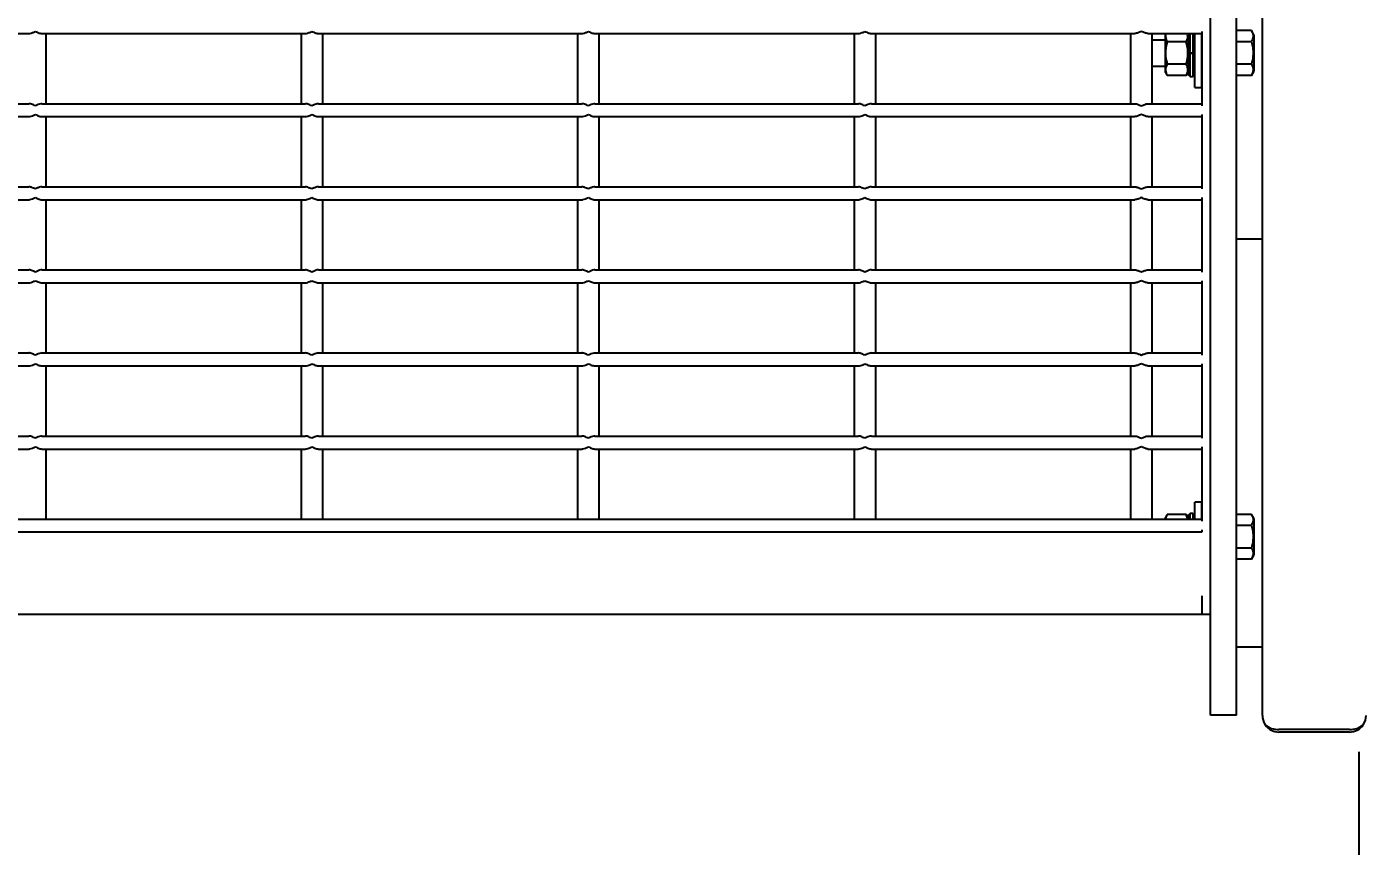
# Model space of a CAD drawing. Header units: millimetres. Extents: x 1293 to 41893, y 1011 to 26911.
# Drawn here: x 16609.7 to 17100.8, y 10582.9 to 10884.1 of the extents above; entities that cross this region are included whole.
import ezdxf

# ---------------------------------------------------------------- set-up
doc = ezdxf.new("R2010")
doc.units = ezdxf.units.MM
doc.header["$LTSCALE"] = 50
doc.layers.add('CAPA_1', color=7, linetype='Continuous')
doc.layers.add('PASILLOS', color=2, linetype='Continuous')
doc.styles.add('SLDTEXTSTYLE0', font='TXT', dxfattribs={"width": 0.75})
doc.dimstyles.new('SLDDIMSTYLE0', dxfattribs={"dimtxt": 100, "dimasz": 100, "dimexe": 0, "dimexo": 0.0625, "dimgap": 25, "dimtad": 2, "dimdec": 0, "dimrnd": 1e-09, "dimzin": 12, "dimdsep": 46, "dimtxsty": 'SLDTEXTSTYLE0', "dimsah": 1, "dimcen": 0.09, "dimadec": 0, "dimazin": 3, "dimtfac": 1, "dimtdec": 0, "dimtofl": 0, "dimtmove": 0, "dimatfit": 3, "dimfxl": 1, "dimfrac": 2, "dimtolj": 1, "dimtzin": 12, "dimarcsym": 0})

# ---------------------------------------------------------------- blocks, each defined once
blk = doc.blocks.new('_D_15')
at = {"layer": 'CAPA_1', "transparency": 16777216}
for p, q in [((16228.11, 10617.65), (16228.11, 10372.04)), ((17099.16, 10617.65), (17099.16, 10372.04)), ((16228.11, 10422.04), (17099.16, 10422.04))]:
    blk.add_line(p, q, dxfattribs=at)
for points in [[(16228.11, 10422.04), (16328.11, 10406.66), (16328.11, 10437.42)], [(17099.16, 10422.04), (16999.16, 10437.42), (16999.16, 10406.66)]]:
    blk.add_solid(points, dxfattribs=at)
at = {"layer": 'CAPA_1', "transparency": 16777216, "char_height": 100, "attachment_point": 1, "style": 'SLDTEXTSTYLE0'}
for s, insert in [('871', (16524.47, 10550.95)), ('*', (16746.14, 10550.95))]:
    blk.add_mtext(s, dxfattribs=dict(at, insert=insert))
blk = doc.blocks.new('_D_16')
at = {"layer": 'CAPA_1', "transparency": 16777216}
for p, q in [((7974.69, 13667.35), (7974.69, 9974.87)), ((18069.94, 13667.83), (18069.94, 9974.87)), ((7974.69, 10024.87), (18069.94, 10024.87))]:
    blk.add_line(p, q, dxfattribs=at)
for points in [[(7974.69, 10024.87), (8074.69, 10009.48), (8074.69, 10040.25)], [(18069.94, 10024.87), (17969.94, 10040.25), (17969.94, 10009.48)]]:
    blk.add_solid(points, dxfattribs=at)
at = {"layer": 'CAPA_1', "transparency": 16777216, "insert": (12837.59, 10153.77), "char_height": 100, "attachment_point": 1, "style": 'SLDTEXTSTYLE0'}
blk.add_mtext('10095', dxfattribs=at)

msp = doc.modelspace()

# ---------------------------------------------------------------- linework, layer by layer
at = {"layer": 'PASILLOS', "linetype": 'Continuous', "lineweight": 25}
for p, q in [((17063.6878232, 10630.9617267), (17063.6878232, 13564.8575629)), ((17044.6378232, 10631.1549312), (17044.6378232, 13425.832389)), ((17054.1628232, 10631.1549312), (17054.1628232, 10964.8657267)), ((16513.6240732, 10881.6298938), (16610.4615732, 10881.6298938)), ((16615.2240732, 10881.6298938), (16712.0615732, 10881.6298938)), ((16616.8115732, 10855.8523938), (16616.8115732, 10881.6298938)), ((16710.4740732, 10881.6298938), (16710.4740732, 10855.8523938)), ((16716.8240732, 10881.6298938), (16813.6615732, 10881.6298938)), ((16718.4115732, 10855.8523938), (16718.4115732, 10881.6298938)), ((16812.0740732, 10881.6298938), (16812.0740732, 10855.8523938)), ((16818.4240732, 10881.6298938), (16915.2615732, 10881.6298938)), ((16820.0115732, 10855.8523938), (16820.0115732, 10881.6298938)), ((16913.6740732, 10881.6298938), (16913.6740732, 10855.8523938)), ((16920.0240732, 10881.6298938), (17016.8615732, 10881.6298938)), ((16921.6115732, 10855.8523938), (16921.6115732, 10881.6298938)), ((17015.2740732, 10881.6298938), (17015.2740732, 10855.8523938)), ((17021.6240732, 10881.6298938), (17041.4678232, 10881.6298938)), ((17023.2115732, 10855.8523938), (17023.2115732, 10881.6298938)), ((17028.0484482, 10879.2148938), (17023.2115732, 10879.2148938)), ((17028.105249, 10881.6298938), (17028.0484482, 10881.5315118)), ((17028.0484482, 10867.3732758), (17028.0484482, 10881.5315118)), ((17035.7092122, 10878.5707453), (17028.7220591, 10878.5707453)), ((17036.3828232, 10881.5315118), (17036.3260223, 10881.6298938)), ((17036.3828232, 10881.6298938), (17036.3828232, 10874.4523938)), ((17037.1765732, 10874.4523938), (17037.1765732, 10881.6298938)), ((17038.1290732, 10881.6298938), (17038.1290732, 10874.4523938)), ((17038.9228232, 10861.7523938), (17038.9228232, 10881.6298938)), ((17041.4628232, 10861.7523938), (17041.4628232, 10881.6298938)), ((17041.4678232, 10879.2148938), (17041.4628232, 10879.2148938)), ((17041.4678232, 10882.4236438), (17041.4678232, 10855.0586438)), ((17059.6622708, 10882.7012858), (17054.1628232, 10882.7012858)), ((17059.6622708, 10878.5768398), (17054.1628232, 10878.5768398)), ((17060.5128232, 10881.2280858), (17059.6622708, 10882.7012858)), ((17060.5128232, 10881.2280858), (17060.5128232, 10874.4523938)), ((17036.3828232, 10874.4523938), (17037.1765732, 10874.4523938)), ((17036.3828232, 10874.4070099), (17037.1765732, 10874.4132599)), ((17036.3828232, 10874.3966527), (17036.3828232, 10874.390691)), ((17036.3828232, 10874.390691), (17036.3828232, 10866.6161438)), ((17037.1765732, 10874.384441), (17036.3828232, 10874.390691)), ((17037.1765732, 10874.4523938), (17038.1290732, 10874.4523938)), ((17038.1290732, 10874.4132599), (17037.1765732, 10874.4132599)), ((17037.1765732, 10865.8223938), (17037.1765732, 10874.384441)), ((17037.1765732, 10874.384441), (17038.1290732, 10874.384441)), ((17038.1290732, 10874.4523938), (17038.9228232, 10874.4523938)), ((17038.1290732, 10874.4132599), (17038.9228232, 10874.4070099)), ((17038.9228232, 10874.390691), (17038.1290732, 10874.384441)), ((17038.1290732, 10874.384441), (17038.1290732, 10865.8223938)), ((17060.5128232, 10874.4523938), (17060.5128232, 10867.6767018)), ((17023.2115732, 10869.6898938), (17028.0484482, 10869.6898938)), ((17035.7092122, 10870.3340423), (17028.7220591, 10870.3340423)), ((17041.4628232, 10869.6898938), (17041.4678232, 10869.6898938)), ((17059.6622708, 10870.3279478), (17054.1628232, 10870.3279478)), ((17028.0484482, 10867.3732758), (17028.727344, 10866.1973938)), ((17035.7039274, 10866.1973938), (17028.727344, 10866.1973938)), ((17035.7039274, 10866.1973938), (17036.3828232, 10867.3732758)), ((17036.3828232, 10866.6161438), (17037.1765732, 10865.8223938)), ((17037.1765732, 10865.8223938), (17038.1290732, 10865.8223938)), ((17038.1290732, 10865.8223938), (17038.9228232, 10866.6161438)), ((17059.6622708, 10866.2035018), (17054.1628232, 10866.2035018)), ((17059.6622708, 10866.2035018), (17060.5128232, 10867.6767018)), ((17038.9228232, 10861.7523938), (17041.4628232, 10861.7523938)), ((16513.6240732, 10855.8523938), (16610.4615732, 10855.8523938)), ((16615.2240732, 10855.8523938), (16712.0615732, 10855.8523938)), ((16716.8240732, 10855.8523938), (16813.6615732, 10855.8523938)), ((16818.4240732, 10855.8523938), (16915.2615732, 10855.8523938)), ((16920.0240732, 10855.8523938), (17016.8615732, 10855.8523938)), ((17021.6240732, 10855.8523938), (17041.4678232, 10855.8523938)), ((16513.6240732, 10851.0898938), (16610.4615732, 10851.0898938)), ((16615.2240732, 10851.0898938), (16712.0615732, 10851.0898938)), ((16616.8115732, 10825.3123938), (16616.8115732, 10851.0898938)), ((16710.4740732, 10851.0898938), (16710.4740732, 10825.3123938)), ((16716.8240732, 10851.0898938), (16813.6615732, 10851.0898938)), ((16718.4115732, 10825.3123938), (16718.4115732, 10851.0898938)), ((16812.0740732, 10851.0898938), (16812.0740732, 10825.3123938)), ((16818.4240732, 10851.0898938), (16915.2615732, 10851.0898938)), ((16820.0115732, 10825.3123938), (16820.0115732, 10851.0898938)), ((16913.6740732, 10851.0898938), (16913.6740732, 10825.3123938)), ((16920.0240732, 10851.0898938), (17016.8615732, 10851.0898938)), ((16921.6115732, 10825.3123938), (16921.6115732, 10851.0898938)), ((17015.2740732, 10851.0898938), (17015.2740732, 10825.3123938)), ((17021.6240732, 10851.0898938), (17041.4678232, 10851.0898938)), ((17023.2115732, 10825.3123938), (17023.2115732, 10851.0898938)), ((17041.4678232, 10851.8836438), (17041.4678232, 10824.5186438)), ((16513.6240732, 10825.3123938), (16610.4615732, 10825.3123938)), ((16615.2240732, 10825.3123938), (16712.0615732, 10825.3123938)), ((16716.8240732, 10825.3123938), (16813.6615732, 10825.3123938)), ((16818.4240732, 10825.3123938), (16915.2615732, 10825.3123938)), ((16920.0240732, 10825.3123938), (17016.8615732, 10825.3123938)), ((17021.6240732, 10825.3123938), (17041.4678232, 10825.3123938)), ((16513.6240732, 10820.5498938), (16610.4615732, 10820.5498938)), ((16615.2240732, 10820.5498938), (16712.0615732, 10820.5498938)), ((16616.8115732, 10794.7723938), (16616.8115732, 10820.5498938)), ((16710.4740732, 10820.5498938), (16710.4740732, 10794.7723938)), ((16716.8240732, 10820.5498938), (16813.6615732, 10820.5498938)), ((16718.4115732, 10794.7723938), (16718.4115732, 10820.5498938)), ((16812.0740732, 10820.5498938), (16812.0740732, 10794.7723938)), ((16818.4240732, 10820.5498938), (16915.2615732, 10820.5498938)), ((16820.0115732, 10794.7723938), (16820.0115732, 10820.5498938)), ((16913.6740732, 10820.5498938), (16913.6740732, 10794.7723938)), ((16920.0240732, 10820.5498938), (17016.8615732, 10820.5498938)), ((16921.6115732, 10794.7723938), (16921.6115732, 10820.5498938)), ((17015.2740732, 10820.5498938), (17015.2740732, 10794.7723938)), ((17021.6240732, 10820.5498938), (17041.4678232, 10820.5498938)), ((17023.2115732, 10794.7723938), (17023.2115732, 10820.5498938)), ((17041.4678232, 10821.3436438), (17041.4678232, 10793.9786438)), ((17054.1628232, 10806.1549312), (17057.3429032, 10806.1549312)), ((17057.3429032, 10806.1549312), (17063.6878232, 10806.1549312)), ((16513.6240732, 10794.7723938), (16610.4615732, 10794.7723938)), ((16615.2240732, 10794.7723938), (16712.0615732, 10794.7723938)), ((16716.8240732, 10794.7723938), (16813.6615732, 10794.7723938)), ((16818.4240732, 10794.7723938), (16915.2615732, 10794.7723938)), ((16920.0240732, 10794.7723938), (17016.8615732, 10794.7723938)), ((17021.6240732, 10794.7723938), (17041.4678232, 10794.7723938)), ((16513.6240732, 10790.0098938), (16610.4615732, 10790.0098938)), ((16615.2240732, 10790.0098938), (16712.0615732, 10790.0098938)), ((16616.8115732, 10764.2323938), (16616.8115732, 10790.0098938)), ((16710.4740732, 10790.0098938), (16710.4740732, 10764.2323938)), ((16716.8240732, 10790.0098938), (16813.6615732, 10790.0098938)), ((16718.4115732, 10764.2323938), (16718.4115732, 10790.0098938)), ((16812.0740732, 10790.0098938), (16812.0740732, 10764.2323938)), ((16818.4240732, 10790.0098938), (16915.2615732, 10790.0098938)), ((16820.0115732, 10764.2323938), (16820.0115732, 10790.0098938)), ((16913.6740732, 10790.0098938), (16913.6740732, 10764.2323938)), ((16920.0240732, 10790.0098938), (17016.8615732, 10790.0098938)), ((16921.6115732, 10764.2323938), (16921.6115732, 10790.0098938)), ((17015.2740732, 10790.0098938), (17015.2740732, 10764.2323938)), ((17021.6240732, 10790.0098938), (17041.4678232, 10790.0098938)), ((17023.2115732, 10764.2323938), (17023.2115732, 10790.0098938)), ((17041.4678232, 10790.8036438), (17041.4678232, 10763.4386438)), ((16513.6240732, 10764.2323938), (16610.4615732, 10764.2323938)), ((16615.2240732, 10764.2323938), (16712.0615732, 10764.2323938)), ((16716.8240732, 10764.2323938), (16813.6615732, 10764.2323938)), ((16818.4240732, 10764.2323938), (16915.2615732, 10764.2323938)), ((16920.0240732, 10764.2323938), (17016.8615732, 10764.2323938)), ((17021.6240732, 10764.2323938), (17041.4678232, 10764.2323938)), ((17041.4678232, 10760.2636438), (17041.4678232, 10732.8986438)), ((16513.6240732, 10759.4698938), (16610.4615732, 10759.4698938)), ((16615.2240732, 10759.4698938), (16712.0615732, 10759.4698938)), ((16616.8115732, 10733.6923938), (16616.8115732, 10759.4698938)), ((16710.4740732, 10759.4698938), (16710.4740732, 10733.6923938)), ((16716.8240732, 10759.4698938), (16813.6615732, 10759.4698938)), ((16718.4115732, 10733.6923938), (16718.4115732, 10759.4698938)), ((16812.0740732, 10759.4698938), (16812.0740732, 10733.6923938)), ((16818.4240732, 10759.4698938), (16915.2615732, 10759.4698938)), ((16820.0115732, 10733.6923938), (16820.0115732, 10759.4698938)), ((16913.6740732, 10759.4698938), (16913.6740732, 10733.6923938)), ((16920.0240732, 10759.4698938), (17016.8615732, 10759.4698938)), ((16921.6115732, 10733.6923938), (16921.6115732, 10759.4698938)), ((17015.2740732, 10759.4698938), (17015.2740732, 10733.6923938)), ((17021.6240732, 10759.4698938), (17041.4678232, 10759.4698938)), ((17023.2115732, 10733.6923938), (17023.2115732, 10759.4698938)), ((16513.6240732, 10733.6923938), (16610.4615732, 10733.6923938)), ((16615.2240732, 10733.6923938), (16712.0615732, 10733.6923938)), ((16716.8240732, 10733.6923938), (16813.6615732, 10733.6923938)), ((16818.4240732, 10733.6923938), (16915.2615732, 10733.6923938)), ((16920.0240732, 10733.6923938), (17016.8615732, 10733.6923938)), ((17021.6240732, 10733.6923938), (17041.4678232, 10733.6923938)), ((16513.6240732, 10728.9298938), (16610.4615732, 10728.9298938)), ((16615.2240732, 10728.9298938), (16712.0615732, 10728.9298938)), ((16616.8115732, 10703.1523938), (16616.8115732, 10728.9298938)), ((16710.4740732, 10728.9298938), (16710.4740732, 10703.1523938)), ((16716.8240732, 10728.9298938), (16813.6615732, 10728.9298938)), ((16718.4115732, 10703.1523938), (16718.4115732, 10728.9298938)), ((16812.0740732, 10728.9298938), (16812.0740732, 10703.1523938)), ((16818.4240732, 10728.9298938), (16915.2615732, 10728.9298938)), ((16820.0115732, 10703.1523938), (16820.0115732, 10728.9298938)), ((16913.6740732, 10728.9298938), (16913.6740732, 10703.1523938)), ((16920.0240732, 10728.9298938), (17016.8615732, 10728.9298938)), ((16921.6115732, 10703.1523938), (16921.6115732, 10728.9298938)), ((17015.2740732, 10728.9298938), (17015.2740732, 10703.1523938)), ((17021.6240732, 10728.9298938), (17041.4678232, 10728.9298938)), ((17023.2115732, 10703.1523938), (17023.2115732, 10728.9298938)), ((17041.4678232, 10729.7236438), (17041.4678232, 10702.3586438)), ((17041.4628232, 10709.3523938), (17038.9228232, 10709.3523938)), ((17038.9228232, 10703.1523938), (17038.9228232, 10709.3523938)), ((17041.4628232, 10703.1523938), (17041.4628232, 10709.3523938)), ((16513.6240732, 10703.1523938), (16610.4615732, 10703.1523938)), ((16610.4615732, 10703.1523938), (16615.2240732, 10703.1523938)), ((16615.2240732, 10703.1523938), (16712.0615732, 10703.1523938)), ((16712.0615732, 10703.1523938), (16716.8240732, 10703.1523938)), ((16716.8240732, 10703.1523938), (16813.6615732, 10703.1523938)), ((16813.6615732, 10703.1523938), (16818.4240732, 10703.1523938)), ((16818.4240732, 10703.1523938), (16915.2615732, 10703.1523938)), ((16915.2615732, 10703.1523938), (16920.0240732, 10703.1523938)), ((16920.0240732, 10703.1523938), (17016.8615732, 10703.1523938)), ((17016.8615732, 10703.1523938), (17021.6240732, 10703.1523938)), ((17021.6240732, 10703.1523938), (17041.4678232, 10703.1523938)), ((17028.727344, 10704.9073938), (17028.0484482, 10703.7315118)), ((17028.0484482, 10703.1523938), (17028.0484482, 10703.7315118)), ((17035.7039274, 10704.9073938), (17028.727344, 10704.9073938)), ((17036.3828232, 10703.7315118), (17035.7039274, 10704.9073938)), ((17036.2860094, 10703.1523938), (17035.7039274, 10704.9073938)), ((17037.1765732, 10705.2823938), (17036.3828232, 10704.4886438)), ((17036.3828232, 10704.4886438), (17036.3828232, 10703.1523938)), ((17038.1290732, 10705.2823938), (17037.1765732, 10705.2823938)), ((17037.1765732, 10703.1523938), (17037.1765732, 10705.2823938)), ((17038.9228232, 10704.4886438), (17038.1290732, 10705.2823938)), ((17038.1290732, 10705.2823938), (17038.1290732, 10703.1523938)), ((17059.6622708, 10704.9012858), (17054.1628232, 10704.9012858)), ((17060.5128232, 10703.4280858), (17059.6622708, 10704.9012858)), ((17060.5128232, 10703.4280858), (17060.5128232, 10696.6523938)), ((17041.4678232, 10698.3898938), (16285.8178232, 10698.3898938)), ((17041.4678232, 10699.1836438), (17041.4678232, 10698.3898938)), ((17059.6622708, 10700.7768398), (17054.1628232, 10700.7768398)), ((17060.5128232, 10696.6523938), (17060.5128232, 10689.8767018)), ((17059.6622708, 10692.5279478), (17054.1628232, 10692.5279478)), ((17059.6622708, 10688.4035018), (17054.1628232, 10688.4035018)), ((17059.6622708, 10688.4035018), (17060.5128232, 10689.8767018)), ((17041.4678232, 10674.9043938), (17041.4678232, 10668.0723938)), ((17041.4678232, 10668.0723938), (16285.8178232, 10668.0723938)), ((17044.6478232, 10668.0723938), (17041.4678232, 10668.0723938)), ((17054.1628232, 10656.1549312), (17057.3429032, 10656.1549312)), ((17057.3429032, 10656.1549312), (17063.6878232, 10656.1549312)), ((17054.1628232, 10631.1549312), (17044.6378232, 10631.1549312)), ((17095.6918232, 10625.8369598), (17069.7838232, 10625.8369598)), ((17095.6918232, 10624.8657267), (17069.7838232, 10624.8657267))]:
    msp.add_line(p, q, dxfattribs=at)
for centre, radius, start, end in [((17069.7838232, 10630.9617267), 6.096, 180, 213.640652783), ((17069.7838232, 10630.9617267), 6.096, 213.640652783, 270), ((17069.4978203, 10633.2490308), 7.4175868, 229.786328259, 272.209723942), ((17095.6918232, 10630.9617267), 6.096, 270, 326.359347217), ((17095.977826, 10633.2490308), 7.4175868, 267.790276058, 310.213671741), ((17095.6918232, 10630.9617267), 6.096, 326.359347217, 0)]:
    msp.add_arc(centre, radius, start, end, dxfattribs=at)
for points, knots in [([(16610.4615732, 10881.6298938), (16610.588376, 10881.6397359), (16611.0042281, 10881.6720134), (16611.8068173, 10881.9642245), (16612.4838178, 10882.2630849), (16612.8389892, 10882.4219291), (16612.8428232, 10882.4236438)], [0, 0, 0, 0, 0.1723614537, 0.5652622384, 0.9953071929, 1, 1, 1, 1]), ([(16612.8428232, 10882.4236438), (16612.846657, 10882.4219292), (16613.3265646, 10882.2073079), (16614.039838, 10881.8889019), (16614.8238008, 10881.6543851), (16615.1249339, 10881.6359598), (16615.2240732, 10881.6298938)], [0, 0, 0, 0, 0.0046971273, 0.5879730074, 0.8643521995, 1, 1, 1, 1]), ([(16712.0615732, 10881.6298938), (16712.188376, 10881.6397359), (16712.6042281, 10881.6720134), (16713.4068173, 10881.9642245), (16714.0838178, 10882.2630849), (16714.4389892, 10882.4219291), (16714.4428232, 10882.4236438)], [0, 0, 0, 0, 0.1723614537, 0.5652622384, 0.9953071929, 1, 1, 1, 1]), ([(16714.4428232, 10882.4236438), (16714.446657, 10882.4219292), (16714.9265646, 10882.2073079), (16715.639838, 10881.8889019), (16716.4238008, 10881.6543851), (16716.7249339, 10881.6359598), (16716.8240732, 10881.6298938)], [0, 0, 0, 0, 0.0046971273, 0.5879730075, 0.8643521995, 1, 1, 1, 1]), ([(16813.6615732, 10881.6298938), (16813.788376, 10881.6397359), (16814.2042281, 10881.6720134), (16815.0068173, 10881.9642245), (16815.6838178, 10882.2630849), (16816.0389892, 10882.4219291), (16816.0428232, 10882.4236438)], [0, 0, 0, 0, 0.1723614537, 0.5652622384, 0.9953071929, 1, 1, 1, 1]), ([(16816.0428232, 10882.4236438), (16816.046657, 10882.4219292), (16816.5265646, 10882.2073079), (16817.239838, 10881.8889019), (16818.0238008, 10881.6543851), (16818.3249339, 10881.6359598), (16818.4240732, 10881.6298938)], [0, 0, 0, 0, 0.0046971273, 0.5879730074, 0.8643521995, 1, 1, 1, 1]), ([(16915.2615732, 10881.6298938), (16915.388376, 10881.6397359), (16915.8042281, 10881.6720134), (16916.6068173, 10881.9642245), (16917.2838178, 10882.2630849), (16917.6389892, 10882.4219291), (16917.6428232, 10882.4236438)], [0, 0, 0, 0, 0.1723614537, 0.5652622384, 0.9953071929, 1, 1, 1, 1]), ([(16917.6428232, 10882.4236438), (16917.646657, 10882.4219292), (16918.1265646, 10882.2073079), (16918.839838, 10881.8889019), (16919.6238008, 10881.6543851), (16919.9249339, 10881.6359598), (16920.0240732, 10881.6298938)], [0, 0, 0, 0, 0.0046971273, 0.5879730075, 0.8643521995, 1, 1, 1, 1]), ([(17019.2428232, 10882.4236438), (17019.2389892, 10882.421929), (17019.0184798, 10882.3233063), (17018.4291512, 10882.0635807), (17017.6134314, 10881.7178873), (17017.0684636, 10881.6541072), (17016.8615732, 10881.6298938)], [0, 0, 0, 0, 0.0046934742, 0.2699426106, 0.7228425567, 1, 1, 1, 1]), ([(17021.6240732, 10881.6298938), (17021.4171827, 10881.6541072), (17020.8722149, 10881.7178873), (17020.0564952, 10882.0635807), (17019.4671666, 10882.3233063), (17019.2466572, 10882.421929), (17019.2428232, 10882.4236438)], [0, 0, 0, 0, 0.2771574433, 0.73005738938, 0.99530652578, 1, 1, 1, 1]), ([(17028.2430571, 10881.6298938), (17028.2421962, 10881.6279811), (17028.075297, 10881.2571994), (17027.9981864, 10880.2119428), (17028.4417575, 10879.206258), (17028.7220591, 10878.5707453)], [0, 0, 0, 0, 0.0019050038, 0.3692833919, 1, 1, 1, 1]), ([(17028.7220591, 10878.5707453), (17028.6285636, 10878.2275557), (17028.3519102, 10877.2120569), (17028.0714058, 10875.4626071), (17028.0639044, 10873.0163799), (17028.4783617, 10871.3272417), (17028.7220591, 10870.3340423)], [0, 0, 0, 0, 0.1277165798, 0.3779136182, 0.6342182989, 1, 1, 1, 1]), ([(17035.7092122, 10878.5707453), (17035.8878076, 10878.9290203), (17036.2488746, 10879.6533463), (17036.4559734, 10880.6969475), (17036.180134, 10881.348993), (17036.0613025, 10881.6298938)], [0, 0, 0, 0, 0.3577842349, 0.7233338549, 1, 1, 1, 1]), ([(17035.7092122, 10870.3340423), (17035.9529283, 10871.3272442), (17036.3631382, 10872.998949), (17036.3615341, 10875.4443613), (17036.0840557, 10877.1948111), (17035.8027053, 10878.2275612), (17035.7092122, 10878.5707453)], [0, 0, 0, 0, 0.365780177, 0.6156618098, 0.8722839524, 1, 1, 1, 1]), ([(17059.6622708, 10882.7012858), (17059.8451353, 10882.343527), (17060.2148297, 10881.6202516), (17060.4199868, 10880.2165448), (17059.9556704, 10879.2117595), (17059.6622708, 10878.5768398)], [0, 0, 0, 0, 0.2648633469, 0.5354700776, 1, 1, 1, 1]), ([(17059.6622708, 10878.5768398), (17059.7586781, 10878.2228001), (17060.0379239, 10877.1973177), (17060.3165967, 10875.437984), (17060.3192553, 10872.9988773), (17059.9052989, 10871.3159637), (17059.6622708, 10870.3279478)], [0, 0, 0, 0, 0.1315464599, 0.3810267709, 0.6366091688, 1, 1, 1, 1]), ([(17028.7220591, 10870.3340423), (17028.539493, 10869.9755908), (17028.1703982, 10869.250908), (17027.9663504, 10867.842981), (17028.4325169, 10866.8349335), (17028.727344, 10866.1973938)], [0, 0, 0, 0, 0.2645663682, 0.5348749116, 1, 1, 1, 1]), ([(17035.7039274, 10866.1973938), (17035.887391, 10866.556146), (17036.2582891, 10867.2814154), (17036.4660956, 10868.6892165), (17036.0022964, 10869.6971246), (17035.7092122, 10870.3340423)], [0, 0, 0, 0, 0.2648580026, 0.535448761, 1, 1, 1, 1]), ([(17059.6622708, 10870.3279478), (17059.8451353, 10869.970189), (17060.2148297, 10869.2469137), (17060.4199868, 10867.8432068), (17059.9556704, 10866.8384216), (17059.6622708, 10866.2035018)], [0, 0, 0, 0, 0.2648633469, 0.5354700776, 1, 1, 1, 1]), ([(16612.8428232, 10855.0586438), (16612.8389893, 10855.0603583), (16612.3590818, 10855.2749797), (16611.6458083, 10855.5933856), (16610.8618455, 10855.8279025), (16610.5607124, 10855.8463278), (16610.4615732, 10855.8523938)], [0, 0, 0, 0, 0.0046971273, 0.5879730074, 0.8643521995, 1, 1, 1, 1]), ([(16615.2240732, 10855.8523938), (16615.0972703, 10855.8425516), (16614.6814182, 10855.8102742), (16613.878829, 10855.5180631), (16613.2018285, 10855.2192027), (16612.8466571, 10855.0603584), (16612.8428232, 10855.0586438)], [0, 0, 0, 0, 0.1723614537, 0.5652622384, 0.9953071929, 1, 1, 1, 1]), ([(16714.4428232, 10855.0586438), (16714.4389893, 10855.0603583), (16713.9590818, 10855.2749797), (16713.2458083, 10855.5933856), (16712.4618455, 10855.8279025), (16712.1607124, 10855.8463278), (16712.0615732, 10855.8523938)], [0, 0, 0, 0, 0.0046971273, 0.5879730074, 0.8643521995, 1, 1, 1, 1]), ([(16716.8240732, 10855.8523938), (16716.6972703, 10855.8425516), (16716.2814182, 10855.8102742), (16715.478829, 10855.5180631), (16714.8018285, 10855.2192027), (16714.4466571, 10855.0603584), (16714.4428232, 10855.0586438)], [0, 0, 0, 0, 0.17236145372, 0.56526223842, 0.99530719289, 1, 1, 1, 1]), ([(16816.0428232, 10855.0586438), (16816.0389893, 10855.0603583), (16815.5590818, 10855.2749797), (16814.8458083, 10855.5933856), (16814.0618455, 10855.8279025), (16813.7607124, 10855.8463278), (16813.6615732, 10855.8523938)], [0, 0, 0, 0, 0.0046971273, 0.5879730073, 0.8643521995, 1, 1, 1, 1]), ([(16818.4240732, 10855.8523938), (16818.2972703, 10855.8425516), (16817.8814182, 10855.8102742), (16817.078829, 10855.5180631), (16816.4018285, 10855.2192027), (16816.0466571, 10855.0603584), (16816.0428232, 10855.0586438)], [0, 0, 0, 0, 0.1723614537, 0.5652622384, 0.9953071929, 1, 1, 1, 1]), ([(16917.6428232, 10855.0586438), (16917.6389893, 10855.0603583), (16917.1590818, 10855.2749797), (16916.4458083, 10855.5933856), (16915.6618455, 10855.8279025), (16915.3607124, 10855.8463278), (16915.2615732, 10855.8523938)], [0, 0, 0, 0, 0.0046971273, 0.5879730074, 0.8643521995, 1, 1, 1, 1]), ([(16920.0240732, 10855.8523938), (16919.8972703, 10855.8425516), (16919.4814182, 10855.8102742), (16918.678829, 10855.5180631), (16918.0018285, 10855.2192027), (16917.6466571, 10855.0603584), (16917.6428232, 10855.0586438)], [0, 0, 0, 0, 0.17236145372, 0.56526223842, 0.99530719289, 1, 1, 1, 1]), ([(17016.8615732, 10855.8523938), (17017.0684636, 10855.8281804), (17017.6134314, 10855.7644003), (17018.4291512, 10855.4187069), (17019.0184798, 10855.1589813), (17019.2389892, 10855.0603585), (17019.2428232, 10855.0586438)], [0, 0, 0, 0, 0.2771574433, 0.7300573894, 0.9953065258, 1, 1, 1, 1]), ([(17019.2428232, 10855.0586438), (17019.2466572, 10855.0603585), (17019.4671666, 10855.1589813), (17020.0564952, 10855.4187069), (17020.8722149, 10855.7644003), (17021.4171827, 10855.8281804), (17021.6240732, 10855.8523938)], [0, 0, 0, 0, 0.0046934742, 0.2699426106, 0.7228425567, 1, 1, 1, 1]), ([(16610.4615732, 10851.0898938), (16610.588376, 10851.0997359), (16611.0042281, 10851.1320134), (16611.8068173, 10851.4242245), (16612.4838178, 10851.7230849), (16612.8389892, 10851.8819291), (16612.8428232, 10851.8836438)], [0, 0, 0, 0, 0.1723614537, 0.5652622384, 0.9953071929, 1, 1, 1, 1]), ([(16612.8428232, 10851.8836438), (16612.846657, 10851.8819292), (16613.3265646, 10851.6673079), (16614.039838, 10851.3489019), (16614.8238008, 10851.1143851), (16615.1249339, 10851.0959598), (16615.2240732, 10851.0898938)], [0, 0, 0, 0, 0.0046971273, 0.5879730074, 0.8643521995, 1, 1, 1, 1]), ([(16712.0615732, 10851.0898938), (16712.188376, 10851.0997359), (16712.6042281, 10851.1320134), (16713.4068173, 10851.4242245), (16714.0838178, 10851.7230849), (16714.4389892, 10851.8819291), (16714.4428232, 10851.8836438)], [0, 0, 0, 0, 0.1723614537, 0.5652622384, 0.9953071929, 1, 1, 1, 1]), ([(16714.4428232, 10851.8836438), (16714.446657, 10851.8819292), (16714.9265646, 10851.6673079), (16715.639838, 10851.3489019), (16716.4238008, 10851.1143851), (16716.7249339, 10851.0959598), (16716.8240732, 10851.0898938)], [0, 0, 0, 0, 0.0046971273, 0.5879730075, 0.8643521995, 1, 1, 1, 1]), ([(16813.6615732, 10851.0898938), (16813.788376, 10851.0997359), (16814.2042281, 10851.1320134), (16815.0068173, 10851.4242245), (16815.6838178, 10851.7230849), (16816.0389892, 10851.8819291), (16816.0428232, 10851.8836438)], [0, 0, 0, 0, 0.1723614537, 0.5652622384, 0.9953071929, 1, 1, 1, 1]), ([(16816.0428232, 10851.8836438), (16816.046657, 10851.8819292), (16816.5265646, 10851.6673079), (16817.239838, 10851.3489019), (16818.0238008, 10851.1143851), (16818.3249339, 10851.0959598), (16818.4240732, 10851.0898938)], [0, 0, 0, 0, 0.0046971273, 0.5879730074, 0.8643521995, 1, 1, 1, 1]), ([(16915.2615732, 10851.0898938), (16915.388376, 10851.0997359), (16915.8042281, 10851.1320134), (16916.6068173, 10851.4242245), (16917.2838178, 10851.7230849), (16917.6389892, 10851.8819291), (16917.6428232, 10851.8836438)], [0, 0, 0, 0, 0.1723614537, 0.5652622384, 0.9953071929, 1, 1, 1, 1]), ([(16917.6428232, 10851.8836438), (16917.646657, 10851.8819292), (16918.1265646, 10851.6673079), (16918.839838, 10851.3489019), (16919.6238008, 10851.1143851), (16919.9249339, 10851.0959598), (16920.0240732, 10851.0898938)], [0, 0, 0, 0, 0.0046971273, 0.5879730075, 0.8643521995, 1, 1, 1, 1]), ([(17019.2428232, 10851.8836438), (17019.2389892, 10851.881929), (17019.0184798, 10851.7833063), (17018.4291512, 10851.5235807), (17017.6134314, 10851.1778873), (17017.0684636, 10851.1141072), (17016.8615732, 10851.0898938)], [0, 0, 0, 0, 0.0046934742, 0.2699426106, 0.7228425567, 1, 1, 1, 1]), ([(17021.6240732, 10851.0898938), (17021.4171827, 10851.1141072), (17020.8722149, 10851.1778873), (17020.0564952, 10851.5235807), (17019.4671666, 10851.7833063), (17019.2466572, 10851.881929), (17019.2428232, 10851.8836438)], [0, 0, 0, 0, 0.2771574433, 0.73005738938, 0.99530652578, 1, 1, 1, 1]), ([(16612.8428232, 10824.5186438), (16612.8389893, 10824.5203583), (16612.3590818, 10824.7349797), (16611.6458083, 10825.0533856), (16610.8618455, 10825.2879025), (16610.5607124, 10825.3063278), (16610.4615732, 10825.3123938)], [0, 0, 0, 0, 0.0046971273, 0.5879730074, 0.8643521995, 1, 1, 1, 1]), ([(16615.2240732, 10825.3123938), (16615.0972703, 10825.3025516), (16614.6814182, 10825.2702742), (16613.878829, 10824.9780631), (16613.2018285, 10824.6792027), (16612.8466571, 10824.5203584), (16612.8428232, 10824.5186438)], [0, 0, 0, 0, 0.1723614537, 0.5652622384, 0.9953071929, 1, 1, 1, 1]), ([(16714.4428232, 10824.5186438), (16714.4389893, 10824.5203583), (16713.9590818, 10824.7349797), (16713.2458083, 10825.0533856), (16712.4618455, 10825.2879025), (16712.1607124, 10825.3063278), (16712.0615732, 10825.3123938)], [0, 0, 0, 0, 0.0046971273, 0.5879730074, 0.8643521995, 1, 1, 1, 1]), ([(16716.8240732, 10825.3123938), (16716.6972703, 10825.3025516), (16716.2814182, 10825.2702742), (16715.478829, 10824.9780631), (16714.8018285, 10824.6792027), (16714.4466571, 10824.5203584), (16714.4428232, 10824.5186438)], [0, 0, 0, 0, 0.17236145372, 0.56526223842, 0.99530719289, 1, 1, 1, 1]), ([(16816.0428232, 10824.5186438), (16816.0389893, 10824.5203583), (16815.5590818, 10824.7349797), (16814.8458083, 10825.0533856), (16814.0618455, 10825.2879025), (16813.7607124, 10825.3063278), (16813.6615732, 10825.3123938)], [0, 0, 0, 0, 0.0046971273, 0.5879730073, 0.8643521995, 1, 1, 1, 1]), ([(16818.4240732, 10825.3123938), (16818.2972703, 10825.3025516), (16817.8814182, 10825.2702742), (16817.078829, 10824.9780631), (16816.4018285, 10824.6792027), (16816.0466571, 10824.5203584), (16816.0428232, 10824.5186438)], [0, 0, 0, 0, 0.1723614537, 0.5652622384, 0.9953071929, 1, 1, 1, 1]), ([(16917.6428232, 10824.5186438), (16917.6389893, 10824.5203583), (16917.1590818, 10824.7349797), (16916.4458083, 10825.0533856), (16915.6618455, 10825.2879025), (16915.3607124, 10825.3063278), (16915.2615732, 10825.3123938)], [0, 0, 0, 0, 0.0046971273, 0.5879730074, 0.8643521995, 1, 1, 1, 1]), ([(16920.0240732, 10825.3123938), (16919.8972703, 10825.3025516), (16919.4814182, 10825.2702742), (16918.678829, 10824.9780631), (16918.0018285, 10824.6792027), (16917.6466571, 10824.5203584), (16917.6428232, 10824.5186438)], [0, 0, 0, 0, 0.17236145372, 0.56526223842, 0.99530719289, 1, 1, 1, 1]), ([(17016.8615732, 10825.3123938), (17017.0684636, 10825.2881804), (17017.6134314, 10825.2244003), (17018.4291512, 10824.8787069), (17019.0184798, 10824.6189813), (17019.2389892, 10824.5203585), (17019.2428232, 10824.5186438)], [0, 0, 0, 0, 0.2771574433, 0.7300573894, 0.9953065258, 1, 1, 1, 1]), ([(17019.2428232, 10824.5186438), (17019.2466572, 10824.5203585), (17019.4671666, 10824.6189813), (17020.0564952, 10824.8787069), (17020.8722149, 10825.2244003), (17021.4171827, 10825.2881804), (17021.6240732, 10825.3123938)], [0, 0, 0, 0, 0.0046934742, 0.2699426106, 0.7228425567, 1, 1, 1, 1]), ([(16610.4615732, 10820.5498938), (16610.588376, 10820.5597359), (16611.0042281, 10820.5920134), (16611.8068173, 10820.8842245), (16612.4838178, 10821.1830849), (16612.8389892, 10821.3419291), (16612.8428232, 10821.3436438)], [0, 0, 0, 0, 0.1723614537, 0.5652622384, 0.9953071929, 1, 1, 1, 1]), ([(16612.8428232, 10821.3436438), (16612.846657, 10821.3419292), (16613.3265646, 10821.1273079), (16614.039838, 10820.8089019), (16614.8238008, 10820.5743851), (16615.1249339, 10820.5559598), (16615.2240732, 10820.5498938)], [0, 0, 0, 0, 0.0046971273, 0.5879730074, 0.8643521995, 1, 1, 1, 1]), ([(16712.0615732, 10820.5498938), (16712.188376, 10820.5597359), (16712.6042281, 10820.5920134), (16713.4068173, 10820.8842245), (16714.0838178, 10821.1830849), (16714.4389892, 10821.3419291), (16714.4428232, 10821.3436438)], [0, 0, 0, 0, 0.1723614537, 0.5652622384, 0.9953071929, 1, 1, 1, 1]), ([(16714.4428232, 10821.3436438), (16714.446657, 10821.3419292), (16714.9265646, 10821.1273079), (16715.639838, 10820.8089019), (16716.4238008, 10820.5743851), (16716.7249339, 10820.5559598), (16716.8240732, 10820.5498938)], [0, 0, 0, 0, 0.0046971273, 0.5879730075, 0.8643521995, 1, 1, 1, 1]), ([(16813.6615732, 10820.5498938), (16813.788376, 10820.5597359), (16814.2042281, 10820.5920134), (16815.0068173, 10820.8842245), (16815.6838178, 10821.1830849), (16816.0389892, 10821.3419291), (16816.0428232, 10821.3436438)], [0, 0, 0, 0, 0.1723614537, 0.5652622384, 0.9953071929, 1, 1, 1, 1]), ([(16816.0428232, 10821.3436438), (16816.046657, 10821.3419292), (16816.5265646, 10821.1273079), (16817.239838, 10820.8089019), (16818.0238008, 10820.5743851), (16818.3249339, 10820.5559598), (16818.4240732, 10820.5498938)], [0, 0, 0, 0, 0.0046971273, 0.5879730074, 0.8643521995, 1, 1, 1, 1]), ([(16915.2615732, 10820.5498938), (16915.388376, 10820.5597359), (16915.8042281, 10820.5920134), (16916.6068173, 10820.8842245), (16917.2838178, 10821.1830849), (16917.6389892, 10821.3419291), (16917.6428232, 10821.3436438)], [0, 0, 0, 0, 0.17236145373, 0.56526223844, 0.99530719289, 1, 1, 1, 1]), ([(16917.6428232, 10821.3436438), (16917.646657, 10821.3419292), (16918.1265646, 10821.1273079), (16918.839838, 10820.8089019), (16919.6238008, 10820.5743851), (16919.9249339, 10820.5559598), (16920.0240732, 10820.5498938)], [0, 0, 0, 0, 0.0046971273, 0.5879730075, 0.8643521995, 1, 1, 1, 1]), ([(17019.2428232, 10821.3436438), (17019.2389892, 10821.341929), (17019.0184798, 10821.2433063), (17018.4291512, 10820.9835807), (17017.6134314, 10820.6378873), (17017.0684636, 10820.5741072), (17016.8615732, 10820.5498938)], [0, 0, 0, 0, 0.0046934742, 0.2699426106, 0.7228425567, 1, 1, 1, 1]), ([(17021.6240732, 10820.5498938), (17021.4171827, 10820.5741072), (17020.8722149, 10820.6378873), (17020.0564952, 10820.9835807), (17019.4671666, 10821.2433063), (17019.2466572, 10821.341929), (17019.2428232, 10821.3436438)], [0, 0, 0, 0, 0.2771574433, 0.7300573894, 0.9953065258, 1, 1, 1, 1]), ([(16612.8428232, 10793.9786438), (16612.8389893, 10793.9803583), (16612.3590818, 10794.1949797), (16611.6458083, 10794.5133856), (16610.8618455, 10794.7479025), (16610.5607124, 10794.7663278), (16610.4615732, 10794.7723938)], [0, 0, 0, 0, 0.0046971273, 0.5879730074, 0.8643521995, 1, 1, 1, 1]), ([(16615.2240732, 10794.7723938), (16615.0972703, 10794.7625516), (16614.6814182, 10794.7302742), (16613.878829, 10794.4380631), (16613.2018285, 10794.1392027), (16612.8466571, 10793.9803584), (16612.8428232, 10793.9786438)], [0, 0, 0, 0, 0.1723614537, 0.5652622384, 0.9953071929, 1, 1, 1, 1]), ([(16714.4428232, 10793.9786438), (16714.4389893, 10793.9803583), (16713.9590818, 10794.1949797), (16713.2458083, 10794.5133856), (16712.4618455, 10794.7479025), (16712.1607124, 10794.7663278), (16712.0615732, 10794.7723938)], [0, 0, 0, 0, 0.0046971273, 0.5879730074, 0.8643521995, 1, 1, 1, 1]), ([(16716.8240732, 10794.7723938), (16716.6972703, 10794.7625516), (16716.2814182, 10794.7302742), (16715.478829, 10794.4380631), (16714.8018285, 10794.1392027), (16714.4466571, 10793.9803584), (16714.4428232, 10793.9786438)], [0, 0, 0, 0, 0.1723614537, 0.5652622384, 0.9953071929, 1, 1, 1, 1]), ([(16816.0428232, 10793.9786438), (16816.0389893, 10793.9803583), (16815.5590818, 10794.1949797), (16814.8458083, 10794.5133856), (16814.0618455, 10794.7479025), (16813.7607124, 10794.7663278), (16813.6615732, 10794.7723938)], [0, 0, 0, 0, 0.0046971273, 0.5879730073, 0.8643521995, 1, 1, 1, 1]), ([(16818.4240732, 10794.7723938), (16818.2972703, 10794.7625516), (16817.8814182, 10794.7302742), (16817.078829, 10794.4380631), (16816.4018285, 10794.1392027), (16816.0466571, 10793.9803584), (16816.0428232, 10793.9786438)], [0, 0, 0, 0, 0.1723614537, 0.5652622384, 0.9953071929, 1, 1, 1, 1]), ([(16917.6428232, 10793.9786438), (16917.6389893, 10793.9803583), (16917.1590818, 10794.1949797), (16916.4458083, 10794.5133856), (16915.6618455, 10794.7479025), (16915.3607124, 10794.7663278), (16915.2615732, 10794.7723938)], [0, 0, 0, 0, 0.00469712726, 0.58797300743, 0.86435219951, 1, 1, 1, 1]), ([(16920.0240732, 10794.7723938), (16919.8972703, 10794.7625516), (16919.4814182, 10794.7302742), (16918.678829, 10794.4380631), (16918.0018285, 10794.1392027), (16917.6466571, 10793.9803584), (16917.6428232, 10793.9786438)], [0, 0, 0, 0, 0.1723614537, 0.5652622384, 0.9953071929, 1, 1, 1, 1]), ([(17016.8615732, 10794.7723938), (17017.0684636, 10794.7481804), (17017.6134314, 10794.6844003), (17018.4291512, 10794.3387069), (17019.0184798, 10794.0789813), (17019.2389892, 10793.9803585), (17019.2428232, 10793.9786438)], [0, 0, 0, 0, 0.2771574433, 0.7300573894, 0.9953065258, 1, 1, 1, 1]), ([(17019.2428232, 10793.9786438), (17019.2466572, 10793.9803585), (17019.4671666, 10794.0789813), (17020.0564952, 10794.3387069), (17020.8722149, 10794.6844003), (17021.4171827, 10794.7481804), (17021.6240732, 10794.7723938)], [0, 0, 0, 0, 0.0046934742, 0.2699426106, 0.7228425567, 1, 1, 1, 1]), ([(16610.4615732, 10790.0098938), (16610.588376, 10790.0197359), (16611.0042281, 10790.0520134), (16611.8068173, 10790.3442245), (16612.4838178, 10790.6430849), (16612.8389892, 10790.8019291), (16612.8428232, 10790.8036438)], [0, 0, 0, 0, 0.1723614537, 0.5652622384, 0.9953071929, 1, 1, 1, 1]), ([(16612.8428232, 10790.8036438), (16612.846657, 10790.8019292), (16613.3265646, 10790.5873079), (16614.039838, 10790.2689019), (16614.8238008, 10790.0343851), (16615.1249339, 10790.0159598), (16615.2240732, 10790.0098938)], [0, 0, 0, 0, 0.0046971273, 0.5879730074, 0.8643521995, 1, 1, 1, 1]), ([(16712.0615732, 10790.0098938), (16712.188376, 10790.0197359), (16712.6042281, 10790.0520134), (16713.4068173, 10790.3442245), (16714.0838178, 10790.6430849), (16714.4389892, 10790.8019291), (16714.4428232, 10790.8036438)], [0, 0, 0, 0, 0.1723614537, 0.5652622384, 0.9953071929, 1, 1, 1, 1]), ([(16714.4428232, 10790.8036438), (16714.446657, 10790.8019292), (16714.9265646, 10790.5873079), (16715.639838, 10790.2689019), (16716.4238008, 10790.0343851), (16716.7249339, 10790.0159598), (16716.8240732, 10790.0098938)], [0, 0, 0, 0, 0.0046971273, 0.5879730075, 0.8643521995, 1, 1, 1, 1]), ([(16813.6615732, 10790.0098938), (16813.788376, 10790.0197359), (16814.2042281, 10790.0520134), (16815.0068173, 10790.3442245), (16815.6838178, 10790.6430849), (16816.0389892, 10790.8019291), (16816.0428232, 10790.8036438)], [0, 0, 0, 0, 0.1723614537, 0.5652622384, 0.9953071929, 1, 1, 1, 1]), ([(16816.0428232, 10790.8036438), (16816.046657, 10790.8019292), (16816.5265646, 10790.5873079), (16817.239838, 10790.2689019), (16818.0238008, 10790.0343851), (16818.3249339, 10790.0159598), (16818.4240732, 10790.0098938)], [0, 0, 0, 0, 0.0046971273, 0.5879730074, 0.8643521995, 1, 1, 1, 1]), ([(16915.2615732, 10790.0098938), (16915.388376, 10790.0197359), (16915.8042281, 10790.0520134), (16916.6068173, 10790.3442245), (16917.2838178, 10790.6430849), (16917.6389892, 10790.8019291), (16917.6428232, 10790.8036438)], [0, 0, 0, 0, 0.17236145373, 0.56526223844, 0.99530719289, 1, 1, 1, 1]), ([(16917.6428232, 10790.8036438), (16917.646657, 10790.8019292), (16918.1265646, 10790.5873079), (16918.839838, 10790.2689019), (16919.6238008, 10790.0343851), (16919.9249339, 10790.0159598), (16920.0240732, 10790.0098938)], [0, 0, 0, 0, 0.0046971273, 0.5879730075, 0.8643521995, 1, 1, 1, 1]), ([(17019.2428232, 10790.8036438), (17019.2389892, 10790.801929), (17019.0184798, 10790.7033063), (17018.4291512, 10790.4435807), (17017.6134314, 10790.0978873), (17017.0684636, 10790.0341072), (17016.8615732, 10790.0098938)], [0, 0, 0, 0, 0.0046934742, 0.2699426106, 0.7228425567, 1, 1, 1, 1]), ([(17021.6240732, 10790.0098938), (17021.4171827, 10790.0341072), (17020.8722149, 10790.0978873), (17020.0564952, 10790.4435807), (17019.4671666, 10790.7033063), (17019.2466572, 10790.801929), (17019.2428232, 10790.8036438)], [0, 0, 0, 0, 0.2771574433, 0.7300573894, 0.9953065258, 1, 1, 1, 1]), ([(16612.8428232, 10763.4386438), (16612.8389893, 10763.4403583), (16612.3590818, 10763.6549797), (16611.6458083, 10763.9733856), (16610.8618455, 10764.2079025), (16610.5607124, 10764.2263278), (16610.4615732, 10764.2323938)], [0, 0, 0, 0, 0.0046971273, 0.5879730074, 0.8643521995, 1, 1, 1, 1]), ([(16610.4615732, 10759.4698938), (16610.588376, 10759.4797359), (16611.0042281, 10759.5120134), (16611.8068173, 10759.8042245), (16612.4838178, 10760.1030849), (16612.8389892, 10760.2619291), (16612.8428232, 10760.2636438)], [0, 0, 0, 0, 0.1723614537, 0.5652622384, 0.9953071929, 1, 1, 1, 1]), ([(16615.2240732, 10764.2323938), (16615.0972703, 10764.2225516), (16614.6814182, 10764.1902742), (16613.878829, 10763.8980631), (16613.2018285, 10763.5992027), (16612.8466571, 10763.4403584), (16612.8428232, 10763.4386438)], [0, 0, 0, 0, 0.1723614537, 0.5652622384, 0.9953071929, 1, 1, 1, 1]), ([(16612.8428232, 10760.2636438), (16612.846657, 10760.2619292), (16613.3265646, 10760.0473079), (16614.039838, 10759.7289019), (16614.8238008, 10759.4943851), (16615.1249339, 10759.4759598), (16615.2240732, 10759.4698938)], [0, 0, 0, 0, 0.0046971273, 0.5879730074, 0.8643521995, 1, 1, 1, 1]), ([(16714.4428232, 10763.4386438), (16714.4389893, 10763.4403583), (16713.9590818, 10763.6549797), (16713.2458083, 10763.9733856), (16712.4618455, 10764.2079025), (16712.1607124, 10764.2263278), (16712.0615732, 10764.2323938)], [0, 0, 0, 0, 0.0046971273, 0.5879730074, 0.8643521995, 1, 1, 1, 1]), ([(16712.0615732, 10759.4698938), (16712.188376, 10759.4797359), (16712.6042281, 10759.5120134), (16713.4068173, 10759.8042245), (16714.0838178, 10760.1030849), (16714.4389892, 10760.2619291), (16714.4428232, 10760.2636438)], [0, 0, 0, 0, 0.1723614537, 0.5652622384, 0.9953071929, 1, 1, 1, 1]), ([(16716.8240732, 10764.2323938), (16716.6972703, 10764.2225516), (16716.2814182, 10764.1902742), (16715.478829, 10763.8980631), (16714.8018285, 10763.5992027), (16714.4466571, 10763.4403584), (16714.4428232, 10763.4386438)], [0, 0, 0, 0, 0.1723614537, 0.5652622384, 0.9953071929, 1, 1, 1, 1]), ([(16714.4428232, 10760.2636438), (16714.446657, 10760.2619292), (16714.9265646, 10760.0473079), (16715.639838, 10759.7289019), (16716.4238008, 10759.4943851), (16716.7249339, 10759.4759598), (16716.8240732, 10759.4698938)], [0, 0, 0, 0, 0.0046971273, 0.5879730075, 0.8643521995, 1, 1, 1, 1]), ([(16816.0428232, 10763.4386438), (16816.0389893, 10763.4403583), (16815.5590818, 10763.6549797), (16814.8458083, 10763.9733856), (16814.0618455, 10764.2079025), (16813.7607124, 10764.2263278), (16813.6615732, 10764.2323938)], [0, 0, 0, 0, 0.0046971273, 0.5879730073, 0.8643521995, 1, 1, 1, 1]), ([(16813.6615732, 10759.4698938), (16813.788376, 10759.4797359), (16814.2042281, 10759.5120134), (16815.0068173, 10759.8042245), (16815.6838178, 10760.1030849), (16816.0389892, 10760.2619291), (16816.0428232, 10760.2636438)], [0, 0, 0, 0, 0.1723614537, 0.5652622384, 0.9953071929, 1, 1, 1, 1]), ([(16818.4240732, 10764.2323938), (16818.2972703, 10764.2225516), (16817.8814182, 10764.1902742), (16817.078829, 10763.8980631), (16816.4018285, 10763.5992027), (16816.0466571, 10763.4403584), (16816.0428232, 10763.4386438)], [0, 0, 0, 0, 0.1723614537, 0.5652622384, 0.9953071929, 1, 1, 1, 1]), ([(16816.0428232, 10760.2636438), (16816.046657, 10760.2619292), (16816.5265646, 10760.0473079), (16817.239838, 10759.7289019), (16818.0238008, 10759.4943851), (16818.3249339, 10759.4759598), (16818.4240732, 10759.4698938)], [0, 0, 0, 0, 0.0046971273, 0.5879730074, 0.8643521995, 1, 1, 1, 1]), ([(16917.6428232, 10763.4386438), (16917.6389893, 10763.4403583), (16917.1590818, 10763.6549797), (16916.4458083, 10763.9733856), (16915.6618455, 10764.2079025), (16915.3607124, 10764.2263278), (16915.2615732, 10764.2323938)], [0, 0, 0, 0, 0.00469712726, 0.58797300743, 0.86435219951, 1, 1, 1, 1]), ([(16915.2615732, 10759.4698938), (16915.388376, 10759.4797359), (16915.8042281, 10759.5120134), (16916.6068173, 10759.8042245), (16917.2838178, 10760.1030849), (16917.6389892, 10760.2619291), (16917.6428232, 10760.2636438)], [0, 0, 0, 0, 0.1723614537, 0.5652622384, 0.9953071929, 1, 1, 1, 1]), ([(16920.0240732, 10764.2323938), (16919.8972703, 10764.2225516), (16919.4814182, 10764.1902742), (16918.678829, 10763.8980631), (16918.0018285, 10763.5992027), (16917.6466571, 10763.4403584), (16917.6428232, 10763.4386438)], [0, 0, 0, 0, 0.1723614537, 0.5652622384, 0.9953071929, 1, 1, 1, 1]), ([(16917.6428232, 10760.2636438), (16917.646657, 10760.2619292), (16918.1265646, 10760.0473079), (16918.839838, 10759.7289019), (16919.6238008, 10759.4943851), (16919.9249339, 10759.4759598), (16920.0240732, 10759.4698938)], [0, 0, 0, 0, 0.0046971273, 0.5879730075, 0.8643521995, 1, 1, 1, 1]), ([(17016.8615732, 10764.2323938), (17017.0684636, 10764.2081804), (17017.6134314, 10764.1444003), (17018.4291512, 10763.7987069), (17019.0184798, 10763.5389813), (17019.2389892, 10763.4403585), (17019.2428232, 10763.4386438)], [0, 0, 0, 0, 0.2771574433, 0.73005738938, 0.99530652578, 1, 1, 1, 1]), ([(17019.2428232, 10760.2636438), (17019.2389892, 10760.261929), (17019.0184798, 10760.1633063), (17018.4291512, 10759.9035807), (17017.6134314, 10759.5578873), (17017.0684636, 10759.4941072), (17016.8615732, 10759.4698938)], [0, 0, 0, 0, 0.0046934742, 0.2699426106, 0.7228425567, 1, 1, 1, 1]), ([(17019.2428232, 10763.4386438), (17019.2466572, 10763.4403585), (17019.4671666, 10763.5389813), (17020.0564952, 10763.7987069), (17020.8722149, 10764.1444003), (17021.4171827, 10764.2081804), (17021.6240732, 10764.2323938)], [0, 0, 0, 0, 0.0046934742, 0.2699426106, 0.7228425567, 1, 1, 1, 1]), ([(17021.6240732, 10759.4698938), (17021.4171827, 10759.4941072), (17020.8722149, 10759.5578873), (17020.0564952, 10759.9035807), (17019.4671666, 10760.1633063), (17019.2466572, 10760.261929), (17019.2428232, 10760.2636438)], [0, 0, 0, 0, 0.2771574433, 0.7300573894, 0.9953065258, 1, 1, 1, 1]), ([(16612.8428232, 10732.8986438), (16612.8389893, 10732.9003583), (16612.3590818, 10733.1149797), (16611.6458083, 10733.4333856), (16610.8618455, 10733.6679025), (16610.5607124, 10733.6863278), (16610.4615732, 10733.6923938)], [0, 0, 0, 0, 0.0046971273, 0.5879730074, 0.8643521995, 1, 1, 1, 1]), ([(16615.2240732, 10733.6923938), (16615.0972703, 10733.6825516), (16614.6814182, 10733.6502742), (16613.878829, 10733.3580631), (16613.2018285, 10733.0592027), (16612.8466571, 10732.9003584), (16612.8428232, 10732.8986438)], [0, 0, 0, 0, 0.1723614537, 0.5652622384, 0.9953071929, 1, 1, 1, 1]), ([(16714.4428232, 10732.8986438), (16714.4389893, 10732.9003583), (16713.9590818, 10733.1149797), (16713.2458083, 10733.4333856), (16712.4618455, 10733.6679025), (16712.1607124, 10733.6863278), (16712.0615732, 10733.6923938)], [0, 0, 0, 0, 0.0046971273, 0.5879730074, 0.8643521995, 1, 1, 1, 1]), ([(16716.8240732, 10733.6923938), (16716.6972703, 10733.6825516), (16716.2814182, 10733.6502742), (16715.478829, 10733.3580631), (16714.8018285, 10733.0592027), (16714.4466571, 10732.9003584), (16714.4428232, 10732.8986438)], [0, 0, 0, 0, 0.1723614537, 0.5652622384, 0.9953071929, 1, 1, 1, 1]), ([(16816.0428232, 10732.8986438), (16816.0389893, 10732.9003583), (16815.5590818, 10733.1149797), (16814.8458083, 10733.4333856), (16814.0618455, 10733.6679025), (16813.7607124, 10733.6863278), (16813.6615732, 10733.6923938)], [0, 0, 0, 0, 0.0046971273, 0.5879730073, 0.8643521995, 1, 1, 1, 1]), ([(16818.4240732, 10733.6923938), (16818.2972703, 10733.6825516), (16817.8814182, 10733.6502742), (16817.078829, 10733.3580631), (16816.4018285, 10733.0592027), (16816.0466571, 10732.9003584), (16816.0428232, 10732.8986438)], [0, 0, 0, 0, 0.1723614537, 0.5652622384, 0.9953071929, 1, 1, 1, 1]), ([(16917.6428232, 10732.8986438), (16917.6389893, 10732.9003583), (16917.1590818, 10733.1149797), (16916.4458083, 10733.4333856), (16915.6618455, 10733.6679025), (16915.3607124, 10733.6863278), (16915.2615732, 10733.6923938)], [0, 0, 0, 0, 0.00469712726, 0.58797300743, 0.86435219951, 1, 1, 1, 1]), ([(16920.0240732, 10733.6923938), (16919.8972703, 10733.6825516), (16919.4814182, 10733.6502742), (16918.678829, 10733.3580631), (16918.0018285, 10733.0592027), (16917.6466571, 10732.9003584), (16917.6428232, 10732.8986438)], [0, 0, 0, 0, 0.1723614537, 0.5652622384, 0.9953071929, 1, 1, 1, 1]), ([(17016.8615732, 10733.6923938), (17017.0684636, 10733.6681804), (17017.6134314, 10733.6044003), (17018.4291512, 10733.2587069), (17019.0184798, 10732.9989813), (17019.2389892, 10732.9003585), (17019.2428232, 10732.8986438)], [0, 0, 0, 0, 0.2771574433, 0.7300573894, 0.9953065258, 1, 1, 1, 1]), ([(17019.2428232, 10732.8986438), (17019.2466572, 10732.9003585), (17019.4671666, 10732.9989813), (17020.0564952, 10733.2587069), (17020.8722149, 10733.6044003), (17021.4171827, 10733.6681804), (17021.6240732, 10733.6923938)], [0, 0, 0, 0, 0.0046934742, 0.2699426106, 0.7228425567, 1, 1, 1, 1]), ([(16610.4615732, 10728.9298938), (16610.588376, 10728.9397359), (16611.0042281, 10728.9720134), (16611.8068173, 10729.2642245), (16612.4838178, 10729.5630849), (16612.8389892, 10729.7219291), (16612.8428232, 10729.7236438)], [0, 0, 0, 0, 0.1723614537, 0.5652622384, 0.9953071929, 1, 1, 1, 1]), ([(16612.8428232, 10729.7236438), (16612.846657, 10729.7219292), (16613.3265646, 10729.5073079), (16614.039838, 10729.1889019), (16614.8238008, 10728.9543851), (16615.1249339, 10728.9359598), (16615.2240732, 10728.9298938)], [0, 0, 0, 0, 0.00469712726, 0.58797300742, 0.86435219951, 1, 1, 1, 1]), ([(16712.0615732, 10728.9298938), (16712.188376, 10728.9397359), (16712.6042281, 10728.9720134), (16713.4068173, 10729.2642245), (16714.0838178, 10729.5630849), (16714.4389892, 10729.7219291), (16714.4428232, 10729.7236438)], [0, 0, 0, 0, 0.17236145373, 0.56526223843, 0.99530719289, 1, 1, 1, 1]), ([(16714.4428232, 10729.7236438), (16714.446657, 10729.7219292), (16714.9265646, 10729.5073079), (16715.639838, 10729.1889019), (16716.4238008, 10728.9543851), (16716.7249339, 10728.9359598), (16716.8240732, 10728.9298938)], [0, 0, 0, 0, 0.0046971273, 0.5879730075, 0.8643521995, 1, 1, 1, 1]), ([(16813.6615732, 10728.9298938), (16813.788376, 10728.9397359), (16814.2042281, 10728.9720134), (16815.0068173, 10729.2642245), (16815.6838178, 10729.5630849), (16816.0389892, 10729.7219291), (16816.0428232, 10729.7236438)], [0, 0, 0, 0, 0.1723614537, 0.5652622384, 0.9953071929, 1, 1, 1, 1]), ([(16816.0428232, 10729.7236438), (16816.046657, 10729.7219292), (16816.5265646, 10729.5073079), (16817.239838, 10729.1889019), (16818.0238008, 10728.9543851), (16818.3249339, 10728.9359598), (16818.4240732, 10728.9298938)], [0, 0, 0, 0, 0.0046971273, 0.5879730074, 0.8643521995, 1, 1, 1, 1]), ([(16915.2615732, 10728.9298938), (16915.388376, 10728.9397359), (16915.8042281, 10728.9720134), (16916.6068173, 10729.2642245), (16917.2838178, 10729.5630849), (16917.6389892, 10729.7219291), (16917.6428232, 10729.7236438)], [0, 0, 0, 0, 0.1723614537, 0.5652622384, 0.9953071929, 1, 1, 1, 1]), ([(16917.6428232, 10729.7236438), (16917.646657, 10729.7219292), (16918.1265646, 10729.5073079), (16918.839838, 10729.1889019), (16919.6238008, 10728.9543851), (16919.9249339, 10728.9359598), (16920.0240732, 10728.9298938)], [0, 0, 0, 0, 0.0046971273, 0.5879730075, 0.8643521995, 1, 1, 1, 1]), ([(17019.2428232, 10729.7236438), (17019.2389892, 10729.721929), (17019.0184798, 10729.6233063), (17018.4291512, 10729.3635807), (17017.6134314, 10729.0178873), (17017.0684636, 10728.9541072), (17016.8615732, 10728.9298938)], [0, 0, 0, 0, 0.0046934742, 0.2699426106, 0.7228425567, 1, 1, 1, 1]), ([(17021.6240732, 10728.9298938), (17021.4171827, 10728.9541072), (17020.8722149, 10729.0178873), (17020.0564952, 10729.3635807), (17019.4671666, 10729.6233063), (17019.2466572, 10729.721929), (17019.2428232, 10729.7236438)], [0, 0, 0, 0, 0.2771574433, 0.7300573894, 0.9953065258, 1, 1, 1, 1]), ([(17028.727344, 10704.9073938), (17028.5299224, 10704.5488715), (17028.2127952, 10703.9729606), (17028.1676327, 10703.3772544), (17028.1505853, 10703.1523938)], [0, 0, 0, 0, 0.62253099059, 1, 1, 1, 1]), ([(17059.6622708, 10704.9012858), (17059.8451353, 10704.543527), (17060.2148297, 10703.8202516), (17060.4199868, 10702.4165448), (17059.9556704, 10701.4117595), (17059.6622708, 10700.7768398)], [0, 0, 0, 0, 0.2648633469, 0.5354700776, 1, 1, 1, 1]), ([(17059.6622708, 10700.7768398), (17059.7586781, 10700.4228001), (17060.0379239, 10699.3973177), (17060.3165967, 10697.637984), (17060.3192553, 10695.1988773), (17059.9052989, 10693.5159637), (17059.6622708, 10692.5279478)], [0, 0, 0, 0, 0.1315464599, 0.3810267709, 0.6366091688, 1, 1, 1, 1]), ([(17059.6622708, 10692.5279478), (17059.8451353, 10692.170189), (17060.2148297, 10691.4469137), (17060.4199868, 10690.0432068), (17059.9556704, 10689.0384216), (17059.6622708, 10688.4035018)], [0, 0, 0, 0, 0.2648633469, 0.5354700776, 1, 1, 1, 1])]:
    msp.add_open_spline(points, degree=3, knots=knots, dxfattribs=at)

# ---------------------------------------------------------------- dimensions: what is measured, and where the dimension line sits
at = {"layer": 'CAPA_1'}
dim = msp.add_linear_dim(base=(18069.9378232, 10024.8657267), p1=(7974.6878232, 13730.853389), p2=(18069.9378232, 13731.328389), dimstyle='SLDDIMSTYLE0', dxfattribs=at)
dim.commit()
dim.dimension.update_dxf_attribs({"geometry": '_D_16', "text_midpoint": (13022.3128232, 10024.8657267), "dimtype": 160})
dim = msp.add_linear_dim(base=(17099.1628232, 10422.0401767), p1=(16228.1128232, 10681.1549312), p2=(17099.1628232, 10681.1549312), text='<>*', dimstyle='SLDDIMSTYLE0', dxfattribs=at)
dim.commit()
dim.dimension.update_dxf_attribs({"geometry": '_D_15', "text_midpoint": (16663.6378232, 10422.0401767), "dimtype": 160})

doc.saveas('drawing.dxf')
